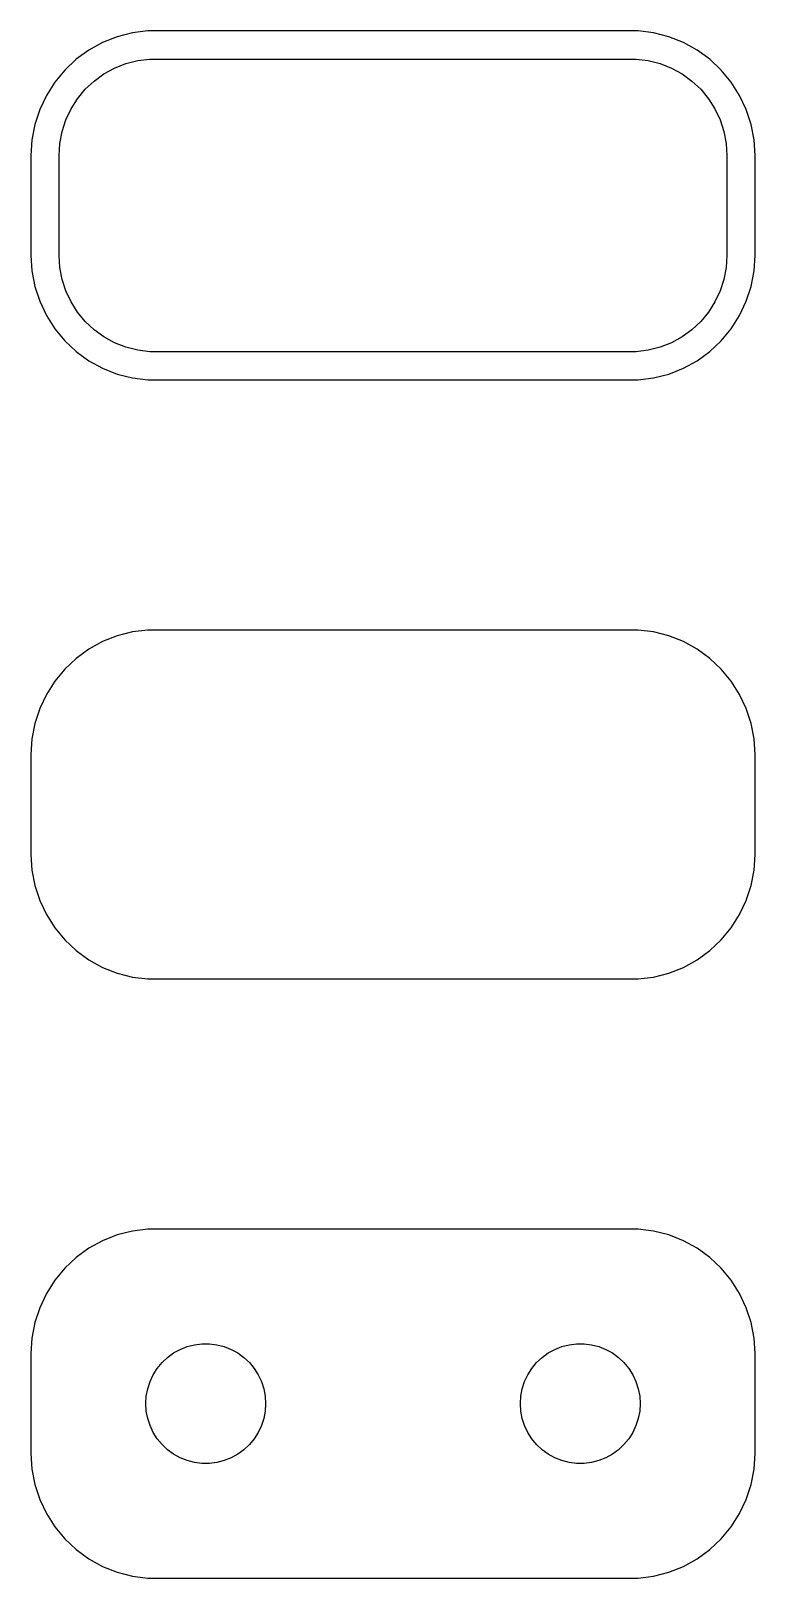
# Model space of a CAD drawing. Header units: metres. Extents: x -14.5 to 14.5, y 41 to 103.
import ezdxf

# ---------------------------------------------------------------- set-up
doc = ezdxf.new("R2010")
doc.units = ezdxf.units.M

msp = doc.modelspace()

# ---------------------------------------------------------------- linework, layer by layer
for p, q in [((-10.4369, 102.911), (-11.0451, 102.755)), ((-9.81395, 102.99), (-10.4369, 102.911)), ((9.81395, 102.99), (-9.81395, 102.99)), ((10.4369, 102.911), (9.81395, 102.99)), ((11.0451, 102.755), (10.4369, 102.911)), ((-11.6289, 102.524), (-12.1791, 102.222)), ((-11.0451, 102.755), (-11.6289, 102.524)), ((11.6289, 102.524), (11.0451, 102.755)), ((12.1791, 102.222), (11.6289, 102.524)), ((-12.6871, 101.853), (-13.1448, 101.423)), ((-12.1791, 102.222), (-12.6871, 101.853)), ((-11.1489, 101.504), (-10.6967, 101.683)), ((-10.6967, 101.683), (-10.2256, 101.804)), ((-10.2256, 101.804), (-9.74316, 101.865)), ((-9.74316, 101.865), (9.74316, 101.865)), ((9.74316, 101.865), (10.2256, 101.804)), ((10.2256, 101.804), (10.6967, 101.683)), ((10.6967, 101.683), (11.1489, 101.504)), ((12.6871, 101.853), (12.1791, 102.222)), ((13.1448, 101.423), (12.6871, 101.853)), ((-13.1448, 101.423), (-13.5451, 100.939)), ((-11.9685, 100.984), (-11.5751, 101.27)), ((-11.5751, 101.27), (-11.1489, 101.504)), ((11.1489, 101.504), (11.5751, 101.27)), ((11.5751, 101.27), (11.9685, 100.984)), ((13.5451, 100.939), (13.1448, 101.423)), ((-13.8815, 100.409), (-14.1489, 99.8406)), ((-13.5451, 100.939), (-13.8815, 100.409)), ((-12.633, 100.276), (-12.323, 100.651)), ((-12.323, 100.651), (-11.9685, 100.984)), ((11.9685, 100.984), (12.323, 100.651)), ((12.323, 100.651), (12.633, 100.276)), ((13.8815, 100.409), (13.5451, 100.939)), ((14.1489, 99.8406), (13.8815, 100.409)), ((-14.1489, 99.8406), (-14.3429, 99.2434)), ((-13.1007, 99.4256), (-12.8936, 99.8656)), ((-12.8936, 99.8656), (-12.633, 100.276)), ((12.633, 100.276), (12.8936, 99.8656)), ((12.8936, 99.8656), (13.1007, 99.4256)), ((14.3429, 99.2434), (14.1489, 99.8406)), ((-14.3429, 99.2434), (-14.4606, 98.6267)), ((-13.251, 98.9631), (-13.1007, 99.4256)), ((13.1007, 99.4256), (13.251, 98.9631)), ((14.4606, 98.6267), (14.3429, 99.2434)), ((-14.4606, 98.6267), (-14.5, 98)), ((-13.3421, 98.4854), (-13.251, 98.9631)), ((13.251, 98.9631), (13.3421, 98.4854)), ((14.5, 98), (14.4606, 98.6267)), ((-14.5, 98), (-14.5, 94)), ((-13.3726, 98), (-13.3421, 98.4854)), ((-13.3726, 94), (-13.3726, 98)), ((13.3421, 98.4854), (13.3726, 98)), ((13.3726, 98), (13.3726, 94)), ((14.5, 94), (14.5, 98)), ((-14.5, 94), (-14.4606, 93.3733)), ((-13.3421, 93.5146), (-13.3726, 94)), ((13.3726, 94), (13.3421, 93.5146)), ((14.4606, 93.3733), (14.5, 94)), ((-14.4606, 93.3733), (-14.3429, 92.7566)), ((-13.251, 93.0369), (-13.3421, 93.5146)), ((-13.1007, 92.5744), (-13.251, 93.0369)), ((13.251, 93.0369), (13.1007, 92.5744)), ((13.3421, 93.5146), (13.251, 93.0369)), ((14.3429, 92.7566), (14.4606, 93.3733)), ((-14.3429, 92.7566), (-14.1489, 92.1594)), ((-12.8936, 92.1344), (-13.1007, 92.5744)), ((13.1007, 92.5744), (12.8936, 92.1344)), ((14.1489, 92.1594), (14.3429, 92.7566)), ((-14.1489, 92.1594), (-13.8815, 91.5912)), ((-12.633, 91.7237), (-12.8936, 92.1344)), ((12.8936, 92.1344), (12.633, 91.7237)), ((13.8815, 91.5912), (14.1489, 92.1594)), ((-13.8815, 91.5912), (-13.5451, 91.0611)), ((-12.323, 91.349), (-12.633, 91.7237)), ((-11.9685, 91.0161), (-12.323, 91.349)), ((12.323, 91.349), (11.9685, 91.0161)), ((12.633, 91.7237), (12.323, 91.349)), ((13.5451, 91.0611), (13.8815, 91.5912)), ((-13.5451, 91.0611), (-13.1448, 90.5773)), ((-13.1448, 90.5773), (-12.6871, 90.1474)), ((-11.5751, 90.7302), (-11.9685, 91.0161)), ((-11.1489, 90.4959), (-11.5751, 90.7302)), ((-10.6967, 90.3169), (-11.1489, 90.4959)), ((11.1489, 90.4959), (10.6967, 90.3169)), ((11.5751, 90.7302), (11.1489, 90.4959)), ((11.9685, 91.0161), (11.5751, 90.7302)), ((12.6871, 90.1474), (13.1448, 90.5773)), ((13.1448, 90.5773), (13.5451, 91.0611)), ((-12.6871, 90.1474), (-12.1791, 89.7784)), ((-10.2256, 90.196), (-10.6967, 90.3169)), ((-9.74316, 90.135), (-10.2256, 90.196)), ((9.74316, 90.135), (-9.74316, 90.135)), ((10.2256, 90.196), (9.74316, 90.135)), ((10.6967, 90.3169), (10.2256, 90.196)), ((12.1791, 89.7784), (12.6871, 90.1474)), ((-12.1791, 89.7784), (-11.6289, 89.4759)), ((-11.6289, 89.4759), (-11.0451, 89.2447)), ((11.0451, 89.2447), (11.6289, 89.4759)), ((11.6289, 89.4759), (12.1791, 89.7784)), ((-11.0451, 89.2447), (-10.4369, 89.0886)), ((-10.4369, 89.0886), (-9.81395, 89.0099)), ((-9.81395, 89.0099), (9.81395, 89.0099)), ((9.81395, 89.0099), (10.4369, 89.0886)), ((10.4369, 89.0886), (11.0451, 89.2447)), ((-11.0451, 78.7553), (-11.6289, 78.5241)), ((-10.4369, 78.9114), (-11.0451, 78.7553)), ((-9.81395, 78.9901), (-10.4369, 78.9114)), ((9.81395, 78.9901), (-9.81395, 78.9901)), ((10.4369, 78.9114), (9.81395, 78.9901)), ((11.0451, 78.7553), (10.4369, 78.9114)), ((11.6289, 78.5241), (11.0451, 78.7553)), ((-12.1791, 78.2216), (-12.6871, 77.8526)), ((-11.6289, 78.5241), (-12.1791, 78.2216)), ((12.1791, 78.2216), (11.6289, 78.5241)), ((12.6871, 77.8526), (12.1791, 78.2216)), ((-12.6871, 77.8526), (-13.1448, 77.4227)), ((13.1448, 77.4227), (12.6871, 77.8526)), ((-13.5451, 76.9389), (-13.8815, 76.4088)), ((-13.1448, 77.4227), (-13.5451, 76.9389)), ((13.5451, 76.9389), (13.1448, 77.4227)), ((13.8815, 76.4088), (13.5451, 76.9389)), ((-13.8815, 76.4088), (-14.1489, 75.8406)), ((14.1489, 75.8406), (13.8815, 76.4088)), ((-14.1489, 75.8406), (-14.3429, 75.2434)), ((14.3429, 75.2434), (14.1489, 75.8406)), ((-14.3429, 75.2434), (-14.4606, 74.6267)), ((14.4606, 74.6267), (14.3429, 75.2434)), ((-14.4606, 74.6267), (-14.5, 74)), ((14.5, 74), (14.4606, 74.6267)), ((-14.5, 74), (-14.5, 70)), ((14.5, 70), (14.5, 74)), ((-14.5, 70), (-14.4606, 69.3733)), ((14.4606, 69.3733), (14.5, 70)), ((-14.4606, 69.3733), (-14.3429, 68.7566)), ((14.3429, 68.7566), (14.4606, 69.3733)), ((-14.3429, 68.7566), (-14.1489, 68.1594)), ((14.1489, 68.1594), (14.3429, 68.7566)), ((-14.1489, 68.1594), (-13.8815, 67.5912)), ((-13.8815, 67.5912), (-13.5451, 67.0611)), ((13.5451, 67.0611), (13.8815, 67.5912)), ((13.8815, 67.5912), (14.1489, 68.1594)), ((-13.5451, 67.0611), (-13.1448, 66.5773)), ((13.1448, 66.5773), (13.5451, 67.0611)), ((-13.1448, 66.5773), (-12.6871, 66.1474)), ((12.6871, 66.1474), (13.1448, 66.5773)), ((-12.6871, 66.1474), (-12.1791, 65.7784)), ((-12.1791, 65.7784), (-11.6289, 65.4759)), ((11.6289, 65.4759), (12.1791, 65.7784)), ((12.1791, 65.7784), (12.6871, 66.1474)), ((-11.6289, 65.4759), (-11.0451, 65.2447)), ((-11.0451, 65.2447), (-10.4369, 65.0886)), ((-10.4369, 65.0886), (-9.81395, 65.0099)), ((9.81395, 65.0099), (10.4369, 65.0886)), ((10.4369, 65.0886), (11.0451, 65.2447)), ((11.0451, 65.2447), (11.6289, 65.4759)), ((-9.81395, 65.0099), (9.81395, 65.0099)), ((-11.0451, 54.7553), (-11.6289, 54.5241)), ((-10.4369, 54.9114), (-11.0451, 54.7553)), ((-9.81395, 54.9901), (-10.4369, 54.9114)), ((9.81395, 54.9901), (-9.81395, 54.9901)), ((10.4369, 54.9114), (9.81395, 54.9901)), ((11.0451, 54.7553), (10.4369, 54.9114)), ((11.6289, 54.5241), (11.0451, 54.7553)), ((-12.1791, 54.2216), (-12.6871, 53.8526)), ((-11.6289, 54.5241), (-12.1791, 54.2216)), ((12.1791, 54.2216), (11.6289, 54.5241)), ((12.6871, 53.8526), (12.1791, 54.2216)), ((-13.1448, 53.4227), (-13.5451, 52.9389)), ((-12.6871, 53.8526), (-13.1448, 53.4227)), ((13.1448, 53.4227), (12.6871, 53.8526)), ((13.5451, 52.9389), (13.1448, 53.4227)), ((-13.5451, 52.9389), (-13.8815, 52.4088)), ((13.8815, 52.4088), (13.5451, 52.9389)), ((-13.8815, 52.4088), (-14.1489, 51.8406)), ((14.1489, 51.8406), (13.8815, 52.4088)), ((-14.1489, 51.8406), (-14.3429, 51.2434)), ((14.3429, 51.2434), (14.1489, 51.8406)), ((-14.3429, 51.2434), (-14.4606, 50.6267)), ((14.4606, 50.6267), (14.3429, 51.2434)), ((-14.4606, 50.6267), (-14.5, 50)), ((-8.52187, 50.1716), (-8.24164, 50.2825)), ((-8.24164, 50.2825), (-7.94971, 50.3575)), ((-7.94971, 50.3575), (-7.6507, 50.3953)), ((-7.6507, 50.3953), (-7.34929, 50.3953)), ((-7.34929, 50.3953), (-7.05028, 50.3575)), ((-7.05028, 50.3575), (-6.75835, 50.2825)), ((-6.75835, 50.2825), (-6.47812, 50.1716)), ((6.47812, 50.1716), (6.75835, 50.2825)), ((6.75835, 50.2825), (7.05028, 50.3575)), ((7.05028, 50.3575), (7.34929, 50.3953)), ((7.34929, 50.3953), (7.6507, 50.3953)), ((7.6507, 50.3953), (7.94971, 50.3575)), ((7.94971, 50.3575), (8.24164, 50.2825)), ((8.24164, 50.2825), (8.52187, 50.1716)), ((14.5, 50), (14.4606, 50.6267)), ((-14.5, 50), (-14.5, 46)), ((-9.44164, 49.4107), (-9.24951, 49.6429)), ((-9.24951, 49.6429), (-9.02982, 49.8492)), ((-9.02982, 49.8492), (-8.78598, 50.0264)), ((-8.78598, 50.0264), (-8.52187, 50.1716)), ((-6.47812, 50.1716), (-6.214, 50.0264)), ((-6.214, 50.0264), (-5.97017, 49.8492)), ((-5.97017, 49.8492), (-5.75047, 49.6429)), ((-5.75047, 49.6429), (-5.55835, 49.4107)), ((5.55835, 49.4107), (5.75047, 49.6429)), ((5.75047, 49.6429), (5.97017, 49.8492)), ((5.97017, 49.8492), (6.214, 50.0264)), ((6.214, 50.0264), (6.47812, 50.1716)), ((8.52187, 50.1716), (8.78598, 50.0264)), ((8.78598, 50.0264), (9.02982, 49.8492)), ((9.02982, 49.8492), (9.24951, 49.6429)), ((9.24951, 49.6429), (9.44164, 49.4107)), ((14.5, 46), (14.5, 50)), ((-9.73146, 48.8835), (-9.60313, 49.1562)), ((-9.60313, 49.1562), (-9.44164, 49.4107)), ((-5.55835, 49.4107), (-5.39685, 49.1562)), ((-5.39685, 49.1562), (-5.26852, 48.8835)), ((5.26852, 48.8835), (5.39685, 49.1562)), ((5.39685, 49.1562), (5.55835, 49.4107)), ((9.44164, 49.4107), (9.60313, 49.1562)), ((9.60313, 49.1562), (9.73146, 48.8835)), ((-9.88107, 48.3008), (-9.82458, 48.5968)), ((-9.82458, 48.5968), (-9.73146, 48.8835)), ((-5.26852, 48.8835), (-5.1754, 48.5968)), ((-5.1754, 48.5968), (-5.11891, 48.3008)), ((5.11891, 48.3008), (5.1754, 48.5968)), ((5.1754, 48.5968), (5.26852, 48.8835)), ((9.73146, 48.8835), (9.82458, 48.5968)), ((9.82458, 48.5968), (9.88107, 48.3008)), ((-9.89999, 48), (-9.88107, 48.3008)), ((-9.88107, 47.6992), (-9.89999, 48)), ((-5.11891, 48.3008), (-5.09999, 48)), ((-5.09999, 48), (-5.11891, 47.6992)), ((5.09999, 48), (5.11891, 48.3008)), ((5.11891, 47.6992), (5.09999, 48)), ((9.88107, 48.3008), (9.89999, 48)), ((9.89999, 48), (9.88107, 47.6992)), ((-9.82458, 47.4032), (-9.88107, 47.6992)), ((-9.73146, 47.1165), (-9.82458, 47.4032)), ((-9.60313, 46.8438), (-9.73146, 47.1165)), ((-5.26852, 47.1165), (-5.39685, 46.8438)), ((-5.1754, 47.4032), (-5.26852, 47.1165)), ((-5.11891, 47.6992), (-5.1754, 47.4032)), ((5.1754, 47.4032), (5.11891, 47.6992)), ((5.26852, 47.1165), (5.1754, 47.4032)), ((5.39685, 46.8438), (5.26852, 47.1165)), ((9.73146, 47.1165), (9.60313, 46.8438)), ((9.82458, 47.4032), (9.73146, 47.1165)), ((9.88107, 47.6992), (9.82458, 47.4032)), ((-9.44164, 46.5893), (-9.60313, 46.8438)), ((-9.24951, 46.3571), (-9.44164, 46.5893)), ((-5.55835, 46.5893), (-5.75047, 46.3571)), ((-5.39685, 46.8438), (-5.55835, 46.5893)), ((5.55835, 46.5893), (5.39685, 46.8438)), ((5.75047, 46.3571), (5.55835, 46.5893)), ((9.44164, 46.5893), (9.24951, 46.3571)), ((9.60313, 46.8438), (9.44164, 46.5893)), ((-14.5, 46), (-14.4606, 45.3733)), ((-9.02982, 46.1508), (-9.24951, 46.3571)), ((-8.78598, 45.9736), (-9.02982, 46.1508)), ((-8.52187, 45.8284), (-8.78598, 45.9736)), ((-6.214, 45.9736), (-6.47812, 45.8284)), ((-5.97017, 46.1508), (-6.214, 45.9736)), ((-5.75047, 46.3571), (-5.97017, 46.1508)), ((5.97017, 46.1508), (5.75047, 46.3571)), ((6.214, 45.9736), (5.97017, 46.1508)), ((6.47812, 45.8284), (6.214, 45.9736)), ((8.78598, 45.9736), (8.52187, 45.8284)), ((9.02982, 46.1508), (8.78598, 45.9736)), ((9.24951, 46.3571), (9.02982, 46.1508)), ((14.4606, 45.3733), (14.5, 46)), ((-14.4606, 45.3733), (-14.3429, 44.7566)), ((-8.24164, 45.7175), (-8.52187, 45.8284)), ((-7.94971, 45.6425), (-8.24164, 45.7175)), ((-7.6507, 45.6047), (-7.94971, 45.6425)), ((-7.34929, 45.6047), (-7.6507, 45.6047)), ((-7.05028, 45.6425), (-7.34929, 45.6047)), ((-6.75835, 45.7175), (-7.05028, 45.6425)), ((-6.47812, 45.8284), (-6.75835, 45.7175)), ((6.75835, 45.7175), (6.47812, 45.8284)), ((7.05028, 45.6425), (6.75835, 45.7175)), ((7.34929, 45.6047), (7.05028, 45.6425)), ((7.6507, 45.6047), (7.34929, 45.6047)), ((7.94971, 45.6425), (7.6507, 45.6047)), ((8.24164, 45.7175), (7.94971, 45.6425)), ((8.52187, 45.8284), (8.24164, 45.7175)), ((14.3429, 44.7566), (14.4606, 45.3733)), ((-14.3429, 44.7566), (-14.1489, 44.1594)), ((14.1489, 44.1594), (14.3429, 44.7566)), ((-14.1489, 44.1594), (-13.8815, 43.5912)), ((13.8815, 43.5912), (14.1489, 44.1594)), ((-13.8815, 43.5912), (-13.5451, 43.0611)), ((13.5451, 43.0611), (13.8815, 43.5912)), ((-13.5451, 43.0611), (-13.1448, 42.5773)), ((13.1448, 42.5773), (13.5451, 43.0611)), ((-13.1448, 42.5773), (-12.6871, 42.1474)), ((-12.6871, 42.1474), (-12.1791, 41.7784)), ((12.1791, 41.7784), (12.6871, 42.1474)), ((12.6871, 42.1474), (13.1448, 42.5773)), ((-12.1791, 41.7784), (-11.6289, 41.4759)), ((11.6289, 41.4759), (12.1791, 41.7784)), ((-11.6289, 41.4759), (-11.0451, 41.2447)), ((-11.0451, 41.2447), (-10.4369, 41.0886)), ((-10.4369, 41.0886), (-9.81395, 41.0099)), ((-9.81395, 41.0099), (9.81395, 41.0099)), ((9.81395, 41.0099), (10.4369, 41.0886)), ((10.4369, 41.0886), (11.0451, 41.2447)), ((11.0451, 41.2447), (11.6289, 41.4759))]:
    msp.add_line(p, q)

doc.saveas('drawing.dxf')
